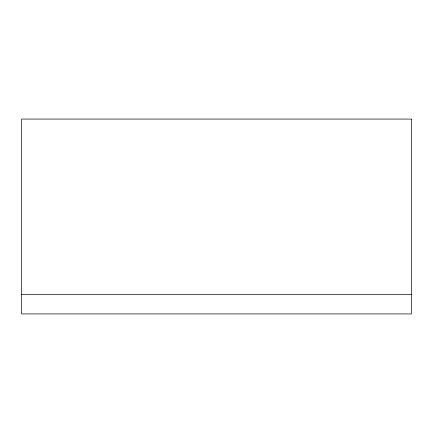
<?xml version="1.0" encoding="UTF-8"?>
<svg xmlns="http://www.w3.org/2000/svg" width="433" height="433" viewBox="0 0 433 433"><rect width="100%" height="100%" fill="white"/><g stroke="black" fill="none" stroke-linecap="round" stroke-linejoin="round"><path stroke-width="0.65" d="M21.65 294.44L411.35 294.44M411.35 119.075L21.65 119.075L21.65 313.925L411.35 313.925L411.35 119.075"/></g></svg>
